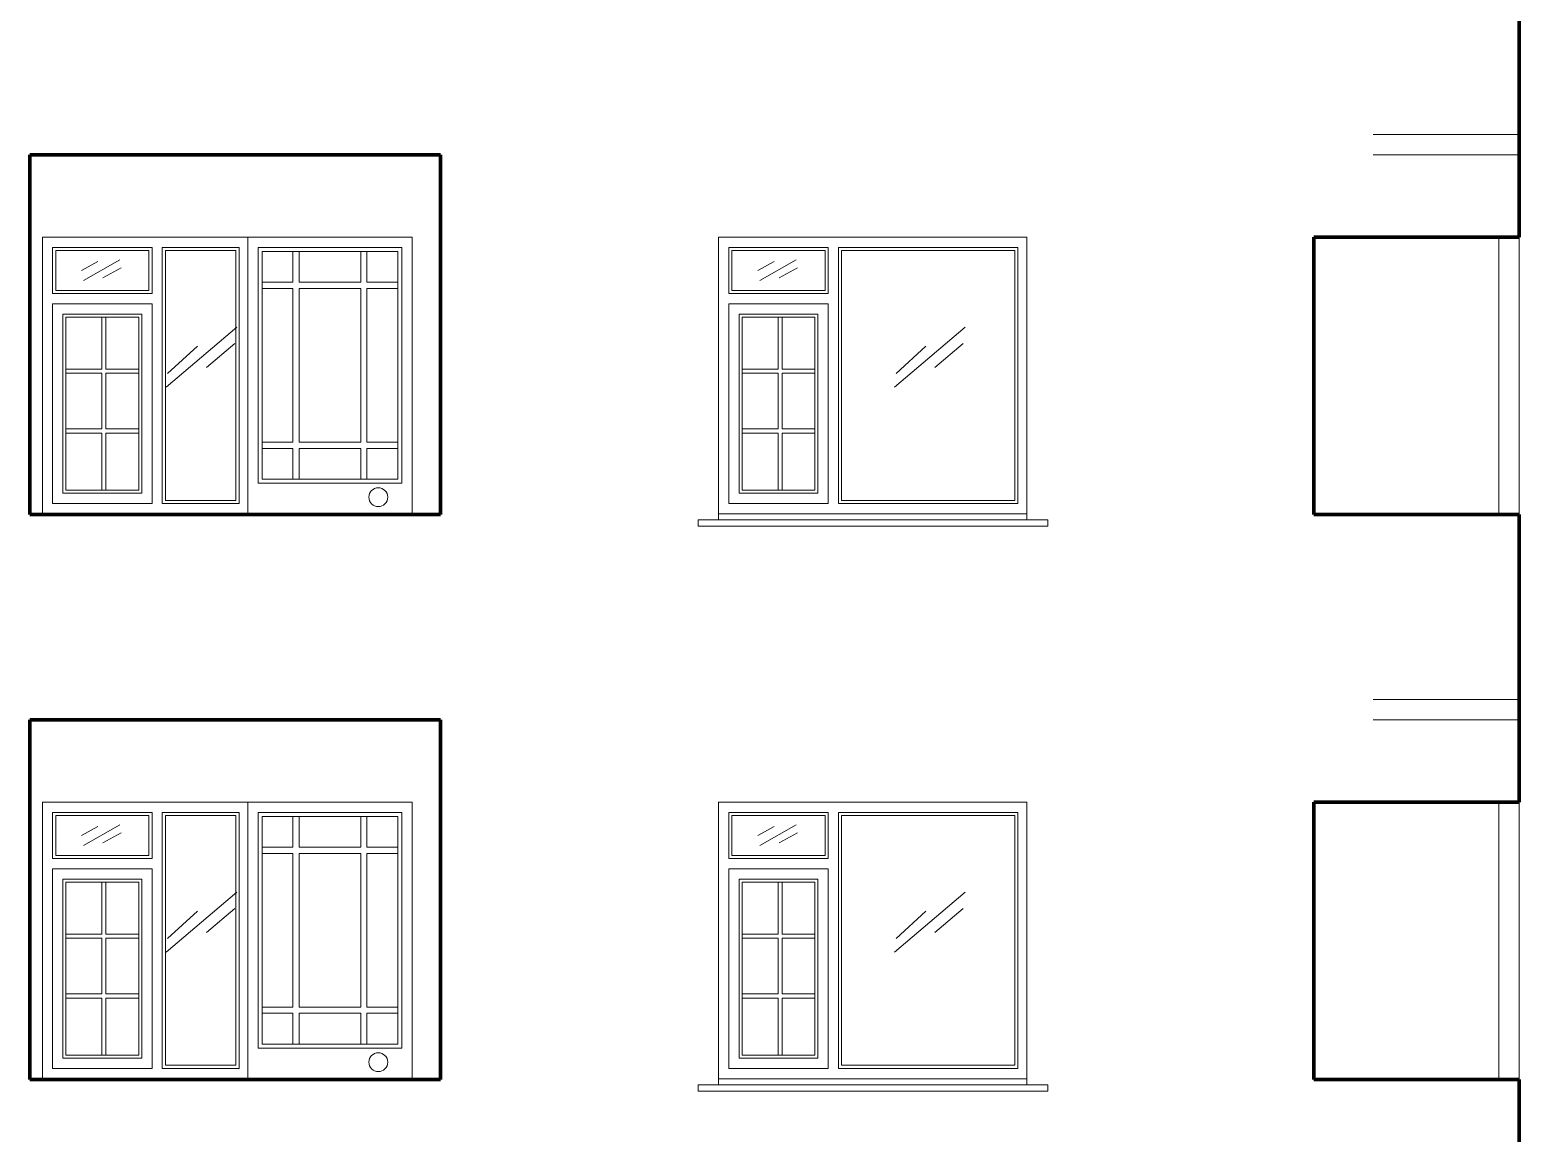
# Model space of a CAD drawing. Header units: millimetres. Extents: x 35860 to 71103, y -11298 to -8385.
# Drawn here: x 62304 to 63029, y -10125 to -9588 of the extents above; entities that cross this region are included whole.
import ezdxf

# ---------------------------------------------------------------- set-up
doc = ezdxf.new("R2010")
doc.units = ezdxf.units.MM
doc.header["$MEASUREMENT"] = 0
doc.layers.get('0').update_dxf_attribs({"lineweight": 15})
doc.layers.add('07', color=3, linetype='Continuous', lineweight=70)

msp = doc.modelspace()

# ---------------------------------------------------------------- linework, layer by layer
for p, q in [((62957.98, -9638.42), (63029.09, -9638.42)), ((62957.98, -9638.42), (63029.09, -9638.42)), ((62957.98, -9648.42), (63029.09, -9648.42)), ((62957.98, -9648.42), (63029.09, -9648.42)), ((62310.2, -9688.42), (62310.2, -9823.42)), ((62310.2, -9688.42), (62310.2, -9820.92)), ((62310.2, -9823.42), (62310.2, -9688.42)), ((62410.2, -9688.42), (62310.2, -9688.42)), ((62310.2, -9688.42), (62310.2, -9823.42)), ((62310.2, -9688.42), (62310.2, -9820.92)), ((62310.2, -9823.42), (62310.2, -9688.42)), ((62410.2, -9688.42), (62310.2, -9688.42)), ((62310.2, -9688.42), (62310.2, -9823.42)), ((62310.2, -9688.42), (62310.2, -9820.92)), ((62310.2, -9823.42), (62310.2, -9688.42)), ((62410.2, -9688.42), (62310.2, -9688.42)), ((62410.2, -9823.42), (62410.2, -9688.42)), ((62410.2, -9823.42), (62410.2, -9688.42)), ((62410.2, -9823.04), (62410.2, -9688.42)), ((62410.2, -9688.42), (62410.2, -9823.42)), ((62410.2, -9688.42), (62410.2, -9823.42)), ((62410.2, -9688.42), (62410.2, -9823.42)), ((62490.2, -9688.42), (62410.2, -9688.42)), ((62490.2, -9688.42), (62410.2, -9688.42)), ((62490.2, -9688.42), (62410.2, -9688.42)), ((62490.2, -9688.42), (62490.2, -9823.42)), ((62490.2, -9688.42), (62490.2, -9820.92)), ((62490.2, -9823.42), (62490.2, -9688.42)), ((62490.2, -9688.42), (62490.2, -9823.42)), ((62490.2, -9688.42), (62490.2, -9820.92)), ((62490.2, -9823.42), (62490.2, -9688.42)), ((62490.2, -9688.42), (62490.2, -9823.42)), ((62490.2, -9688.42), (62490.2, -9820.92)), ((62490.2, -9823.42), (62490.2, -9688.42)), ((62490.2, -9688.42), (62490.2, -9823.42)), ((62490.2, -9688.42), (62490.2, -9823.42)), ((62490.2, -9688.42), (62490.2, -9823.42)), ((62490.2, -9688.42), (62490.2, -9823.42)), ((62490.2, -9688.42), (62490.2, -9823.42)), ((62490.2, -9688.42), (62490.2, -9823.42)), ((62639.36, -9688.42), (62639.36, -9823.42)), ((62639.36, -9688.42), (62639.36, -9820.92)), ((62639.36, -9823.42), (62639.36, -9688.42)), ((62639.36, -9688.42), (62639.36, -9823.42)), ((62639.36, -9688.42), (62639.36, -9820.92)), ((62639.36, -9823.42), (62639.36, -9688.42)), ((62639.36, -9688.42), (62639.36, -9823.42)), ((62639.36, -9688.42), (62639.36, -9820.92)), ((62639.36, -9823.42), (62639.36, -9688.42)), ((62789.36, -9688.42), (62639.36, -9688.42)), ((62639.36, -9688.42), (62639.36, -9823.42)), ((62639.36, -9688.42), (62639.36, -9823.42)), ((62639.36, -9688.42), (62639.36, -9823.42)), ((62639.36, -9688.42), (62639.36, -9823.42)), ((62639.36, -9688.42), (62639.36, -9823.42)), ((62639.36, -9688.42), (62639.36, -9823.42)), ((62769.36, -9688.42), (62669.36, -9688.42)), ((62769.36, -9688.42), (62669.36, -9688.42)), ((62789.36, -9823.42), (62789.36, -9688.42)), ((62789.36, -9823.42), (62789.36, -9688.42)), ((62789.36, -9826.04), (62789.36, -9688.42)), ((63019.09, -9823.42), (63019.09, -9688.42)), ((63029.09, -9823.42), (63029.09, -9688.42)), ((62315.2, -9693.42), (62315.2, -9715.92)), ((62363.6, -9693.42), (62315.2, -9693.42)), ((62315.2, -9693.42), (62315.2, -9715.92)), ((62363.6, -9693.42), (62315.2, -9693.42)), ((62315.2, -9693.42), (62315.2, -9715.92)), ((62363.6, -9693.42), (62315.2, -9693.42)), ((62316.7, -9694.92), (62316.7, -9714.42)), ((62362.1, -9694.92), (62316.7, -9694.92)), ((62316.7, -9694.92), (62316.7, -9714.42)), ((62362.1, -9694.92), (62316.7, -9694.92)), ((62316.7, -9694.92), (62316.7, -9714.42)), ((62362.1, -9694.92), (62316.7, -9694.92)), ((62329.25, -9704.63), (62337.24, -9700.28)), ((62330.22, -9709.48), (62347.9, -9699.55)), ((62362.1, -9694.92), (62362.1, -9714.42)), ((62362.1, -9694.92), (62362.1, -9714.42)), ((62362.1, -9694.92), (62362.1, -9714.42)), ((62363.6, -9693.42), (62363.6, -9715.92)), ((62363.6, -9693.42), (62363.6, -9715.92)), ((62363.6, -9693.42), (62363.6, -9715.92)), ((62405.94, -9693.42), (62368.6, -9693.42)), ((62368.6, -9743.92), (62368.6, -9693.42)), ((62405.94, -9693.42), (62368.6, -9693.42)), ((62368.6, -9743.92), (62368.6, -9693.42)), ((62405.94, -9693.42), (62368.6, -9693.42)), ((62368.6, -9743.92), (62368.6, -9693.42)), ((62404.44, -9694.92), (62370.1, -9694.92)), ((62370.1, -9738.92), (62370.1, -9694.92)), ((62404.44, -9694.92), (62370.1, -9694.92)), ((62370.1, -9738.92), (62370.1, -9694.92)), ((62404.44, -9694.92), (62370.1, -9694.92)), ((62370.1, -9738.92), (62370.1, -9694.92)), ((62404.44, -9741.42), (62404.44, -9694.92)), ((62404.44, -9741.42), (62404.44, -9694.92)), ((62404.44, -9741.42), (62404.44, -9694.92)), ((62405.94, -9746.42), (62405.94, -9693.42)), ((62405.94, -9746.42), (62405.94, -9693.42)), ((62405.94, -9746.42), (62405.94, -9693.42)), ((62415.2, -9693.42), (62415.2, -9808.23)), ((62485.2, -9693.42), (62415.2, -9693.42)), ((62415.2, -9693.42), (62415.2, -9808.23)), ((62485.2, -9693.42), (62415.2, -9693.42)), ((62415.2, -9693.42), (62415.2, -9808.23)), ((62485.2, -9693.42), (62415.2, -9693.42)), ((62417.2, -9695.42), (62417.2, -9806.23)), ((62483.2, -9695.42), (62417.2, -9695.42)), ((62417.2, -9695.42), (62417.2, -9806.23)), ((62483.2, -9695.42), (62417.2, -9695.42)), ((62417.2, -9695.42), (62417.2, -9806.23)), ((62483.2, -9695.42), (62417.2, -9695.42)), ((62432.2, -9695.42), (62432.2, -9710.42)), ((62432.2, -9695.42), (62432.2, -9710.42)), ((62432.2, -9695.42), (62432.2, -9710.42)), ((62435.2, -9695.42), (62435.2, -9710.42)), ((62435.2, -9695.42), (62435.2, -9710.42)), ((62435.2, -9695.42), (62435.2, -9710.42)), ((62465.2, -9695.42), (62465.2, -9710.42)), ((62465.2, -9695.42), (62465.2, -9710.42)), ((62465.2, -9695.42), (62465.2, -9710.42)), ((62468.2, -9695.42), (62468.2, -9710.42)), ((62468.2, -9695.42), (62468.2, -9710.42)), ((62468.2, -9695.42), (62468.2, -9710.42)), ((62483.2, -9695.42), (62483.2, -9806.23)), ((62483.2, -9695.42), (62483.2, -9806.23)), ((62483.2, -9695.42), (62483.2, -9806.23)), ((62485.2, -9693.42), (62485.2, -9808.23)), ((62485.2, -9693.42), (62485.2, -9808.23)), ((62485.2, -9693.42), (62485.2, -9808.23)), ((62644.36, -9693.42), (62644.36, -9715.92)), ((62692.76, -9693.42), (62644.36, -9693.42)), ((62644.36, -9693.42), (62644.36, -9715.92)), ((62692.76, -9693.42), (62644.36, -9693.42)), ((62644.36, -9693.42), (62644.36, -9715.92)), ((62692.76, -9693.42), (62644.36, -9693.42)), ((62645.86, -9694.92), (62645.86, -9714.42)), ((62691.26, -9694.92), (62645.86, -9694.92)), ((62645.86, -9694.92), (62645.86, -9714.42)), ((62691.26, -9694.92), (62645.86, -9694.92)), ((62645.86, -9694.92), (62645.86, -9714.42)), ((62691.26, -9694.92), (62645.86, -9694.92)), ((62658.41, -9704.63), (62666.4, -9700.28)), ((62659.38, -9709.48), (62677.06, -9699.55)), ((62691.26, -9694.92), (62691.26, -9714.42)), ((62691.26, -9694.92), (62691.26, -9714.42)), ((62691.26, -9694.92), (62691.26, -9714.42)), ((62692.76, -9693.42), (62692.76, -9715.92)), ((62692.76, -9693.42), (62692.76, -9715.92)), ((62692.76, -9693.42), (62692.76, -9715.92)), ((62697.76, -9743.92), (62697.76, -9693.42)), ((62697.76, -9743.92), (62697.76, -9693.42)), ((62785.1, -9693.42), (62697.76, -9693.42)), ((62697.76, -9743.92), (62697.76, -9693.42)), ((62699.26, -9738.92), (62699.26, -9694.92)), ((62699.26, -9738.92), (62699.26, -9694.92)), ((62783.6, -9694.92), (62699.26, -9694.92)), ((62699.26, -9738.92), (62699.26, -9694.92)), ((62765.1, -9693.42), (62727.76, -9693.42)), ((62765.1, -9693.42), (62727.76, -9693.42)), ((62763.6, -9694.92), (62729.26, -9694.92)), ((62763.6, -9694.92), (62729.26, -9694.92)), ((62783.6, -9741.42), (62783.6, -9694.92)), ((62783.6, -9741.42), (62783.6, -9694.92)), ((62783.6, -9741.42), (62783.6, -9694.92)), ((62785.1, -9746.42), (62785.1, -9693.42)), ((62785.1, -9746.42), (62785.1, -9693.42)), ((62785.1, -9746.42), (62785.1, -9693.42)), ((62339.66, -9708.27), (62348.63, -9703.42)), ((62668.82, -9708.27), (62677.79, -9703.42)), ((62316.7, -9714.42), (62362.1, -9714.42)), ((62316.7, -9714.42), (62362.1, -9714.42)), ((62316.7, -9714.42), (62362.1, -9714.42)), ((62432.2, -9710.42), (62417.2, -9710.42)), ((62432.2, -9710.42), (62417.2, -9710.42)), ((62432.2, -9710.42), (62417.2, -9710.42)), ((62432.2, -9713.42), (62417.2, -9713.42)), ((62432.2, -9713.42), (62417.2, -9713.42)), ((62432.2, -9713.42), (62417.2, -9713.42)), ((62432.2, -9713.42), (62432.2, -9788.23)), ((62432.2, -9713.42), (62432.2, -9788.23)), ((62432.2, -9713.42), (62432.2, -9788.23)), ((62465.2, -9710.42), (62435.2, -9710.42)), ((62465.2, -9710.42), (62435.2, -9710.42)), ((62465.2, -9710.42), (62435.2, -9710.42)), ((62435.2, -9713.42), (62435.2, -9788.23)), ((62465.2, -9713.42), (62435.2, -9713.42)), ((62435.2, -9713.42), (62435.2, -9788.23)), ((62465.2, -9713.42), (62435.2, -9713.42)), ((62435.2, -9713.42), (62435.2, -9788.23)), ((62465.2, -9713.42), (62435.2, -9713.42)), ((62465.2, -9713.42), (62465.2, -9788.23)), ((62465.2, -9713.42), (62465.2, -9788.23)), ((62465.2, -9713.42), (62465.2, -9788.23)), ((62483.2, -9710.42), (62468.2, -9710.42)), ((62483.2, -9710.42), (62468.2, -9710.42)), ((62483.2, -9710.42), (62468.2, -9710.42)), ((62468.2, -9713.42), (62468.2, -9788.23)), ((62483.2, -9713.42), (62468.2, -9713.42)), ((62468.2, -9713.42), (62468.2, -9788.23)), ((62483.2, -9713.42), (62468.2, -9713.42)), ((62468.2, -9713.42), (62468.2, -9788.23)), ((62483.2, -9713.42), (62468.2, -9713.42)), ((62645.86, -9714.42), (62691.26, -9714.42)), ((62645.86, -9714.42), (62691.26, -9714.42)), ((62645.86, -9714.42), (62691.26, -9714.42)), ((62315.2, -9715.92), (62363.6, -9715.92)), ((62315.2, -9715.92), (62363.6, -9715.92)), ((62315.2, -9715.92), (62363.6, -9715.92)), ((62315.2, -9720.92), (62315.2, -9818.04)), ((62363.6, -9720.92), (62315.2, -9720.92)), ((62315.2, -9720.92), (62315.2, -9818.04)), ((62363.6, -9720.92), (62315.2, -9720.92)), ((62315.2, -9720.92), (62315.2, -9818.04)), ((62363.6, -9720.92), (62315.2, -9720.92)), ((62363.6, -9720.92), (62363.6, -9818.04)), ((62363.6, -9720.92), (62363.6, -9818.04)), ((62363.6, -9720.92), (62363.6, -9818.04)), ((62368.6, -9818.04), (62368.6, -9720.92)), ((62368.6, -9818.04), (62368.6, -9720.92)), ((62368.6, -9818.04), (62368.6, -9720.92)), ((62644.36, -9715.92), (62692.76, -9715.92)), ((62644.36, -9715.92), (62692.76, -9715.92)), ((62644.36, -9715.92), (62692.76, -9715.92)), ((62644.36, -9720.92), (62644.36, -9818.04)), ((62692.76, -9720.92), (62644.36, -9720.92)), ((62644.36, -9720.92), (62644.36, -9818.04)), ((62692.76, -9720.92), (62644.36, -9720.92)), ((62644.36, -9720.92), (62644.36, -9818.04)), ((62692.76, -9720.92), (62644.36, -9720.92)), ((62692.76, -9720.92), (62692.76, -9818.04)), ((62692.76, -9720.92), (62692.76, -9818.04)), ((62692.76, -9720.92), (62692.76, -9818.04)), ((62697.76, -9818.04), (62697.76, -9720.92)), ((62697.76, -9818.04), (62697.76, -9720.92)), ((62697.76, -9818.04), (62697.76, -9720.92)), ((62320.2, -9725.92), (62320.2, -9813.04)), ((62358.6, -9725.92), (62320.2, -9725.92)), ((62320.2, -9725.92), (62320.2, -9813.04)), ((62358.6, -9725.92), (62320.2, -9725.92)), ((62320.2, -9725.92), (62320.2, -9813.04)), ((62358.6, -9725.92), (62320.2, -9725.92)), ((62321.7, -9727.42), (62321.7, -9811.54)), ((62357.1, -9727.42), (62321.7, -9727.42)), ((62321.7, -9727.42), (62321.7, -9811.54)), ((62357.1, -9727.42), (62321.7, -9727.42)), ((62321.7, -9727.42), (62321.7, -9811.54)), ((62357.1, -9727.42), (62321.7, -9727.42)), ((62339.15, -9727.42), (62339.15, -9752.64)), ((62339.15, -9727.42), (62339.15, -9752.64)), ((62339.15, -9727.42), (62339.15, -9752.64)), ((62341.15, -9727.42), (62341.15, -9752.64)), ((62341.15, -9727.42), (62341.15, -9752.64)), ((62341.15, -9727.42), (62341.15, -9752.64)), ((62357.1, -9811.54), (62357.1, -9727.42)), ((62357.1, -9811.54), (62357.1, -9727.42)), ((62357.1, -9811.54), (62357.1, -9727.42)), ((62358.6, -9813.04), (62358.6, -9725.92)), ((62358.6, -9813.04), (62358.6, -9725.92)), ((62358.6, -9813.04), (62358.6, -9725.92)), ((62370.1, -9816.54), (62370.1, -9722.42)), ((62370.1, -9816.54), (62370.1, -9722.42)), ((62370.1, -9816.54), (62370.1, -9722.42)), ((62649.36, -9725.92), (62649.36, -9813.04)), ((62687.76, -9725.92), (62649.36, -9725.92)), ((62649.36, -9725.92), (62649.36, -9813.04)), ((62687.76, -9725.92), (62649.36, -9725.92)), ((62649.36, -9725.92), (62649.36, -9813.04)), ((62687.76, -9725.92), (62649.36, -9725.92)), ((62650.86, -9727.42), (62650.86, -9811.54)), ((62686.26, -9727.42), (62650.86, -9727.42)), ((62650.86, -9727.42), (62650.86, -9811.54)), ((62686.26, -9727.42), (62650.86, -9727.42)), ((62650.86, -9727.42), (62650.86, -9811.54)), ((62686.26, -9727.42), (62650.86, -9727.42)), ((62668.31, -9727.42), (62668.31, -9752.64)), ((62668.31, -9727.42), (62668.31, -9752.64)), ((62668.31, -9727.42), (62668.31, -9752.64)), ((62670.31, -9727.42), (62670.31, -9752.64)), ((62670.31, -9727.42), (62670.31, -9752.64)), ((62670.31, -9727.42), (62670.31, -9752.64)), ((62686.26, -9811.54), (62686.26, -9727.42)), ((62686.26, -9811.54), (62686.26, -9727.42)), ((62686.26, -9811.54), (62686.26, -9727.42)), ((62687.76, -9813.04), (62687.76, -9725.92)), ((62687.76, -9813.04), (62687.76, -9725.92)), ((62687.76, -9813.04), (62687.76, -9725.92)), ((62699.26, -9816.54), (62699.26, -9722.42)), ((62699.26, -9816.54), (62699.26, -9722.42)), ((62699.26, -9816.54), (62699.26, -9722.42)), ((62370.46, -9761.53), (62404.86, -9732.24)), ((62404.44, -9816.54), (62404.44, -9734.92)), ((62404.44, -9816.54), (62404.44, -9734.92)), ((62404.44, -9816.54), (62404.44, -9734.92)), ((62405.94, -9818.04), (62405.94, -9733.42)), ((62405.94, -9818.04), (62405.94, -9733.42)), ((62405.94, -9818.04), (62405.94, -9733.42)), ((62725.03, -9761.53), (62759.43, -9732.24)), ((62783.6, -9816.54), (62783.6, -9734.92)), ((62783.6, -9816.54), (62783.6, -9734.92)), ((62783.6, -9816.54), (62783.6, -9734.92)), ((62785.1, -9818.04), (62785.1, -9733.42)), ((62785.1, -9818.04), (62785.1, -9733.42)), ((62785.1, -9818.04), (62785.1, -9733.42)), ((62371.19, -9754.75), (62385.72, -9741.44)), ((62390.08, -9751.85), (62403.89, -9740.23)), ((62725.76, -9754.75), (62740.29, -9741.44)), ((62744.65, -9751.85), (62758.46, -9740.23)), ((62339.15, -9752.64), (62321.7, -9752.64)), ((62339.15, -9752.64), (62321.7, -9752.64)), ((62339.15, -9752.64), (62321.7, -9752.64)), ((62339.15, -9754.64), (62321.7, -9754.64)), ((62339.15, -9754.64), (62321.7, -9754.64)), ((62339.15, -9754.64), (62321.7, -9754.64)), ((62339.15, -9754.64), (62339.15, -9781.73)), ((62339.15, -9754.64), (62339.15, -9781.73)), ((62339.15, -9754.64), (62339.15, -9781.73)), ((62357.1, -9752.64), (62341.15, -9752.64)), ((62357.1, -9752.64), (62341.15, -9752.64)), ((62357.1, -9752.64), (62341.15, -9752.64)), ((62357.1, -9754.64), (62341.15, -9754.64)), ((62341.15, -9754.64), (62341.15, -9781.73)), ((62357.1, -9754.64), (62341.15, -9754.64)), ((62341.15, -9754.64), (62341.15, -9781.73)), ((62357.1, -9754.64), (62341.15, -9754.64)), ((62341.15, -9754.64), (62341.15, -9781.73)), ((62668.31, -9752.64), (62650.86, -9752.64)), ((62668.31, -9752.64), (62650.86, -9752.64)), ((62668.31, -9752.64), (62650.86, -9752.64)), ((62668.31, -9754.64), (62650.86, -9754.64)), ((62668.31, -9754.64), (62650.86, -9754.64)), ((62668.31, -9754.64), (62650.86, -9754.64)), ((62668.31, -9754.64), (62668.31, -9781.73)), ((62668.31, -9754.64), (62668.31, -9781.73)), ((62668.31, -9754.64), (62668.31, -9781.73)), ((62686.26, -9752.64), (62670.31, -9752.64)), ((62686.26, -9752.64), (62670.31, -9752.64)), ((62686.26, -9752.64), (62670.31, -9752.64)), ((62686.26, -9754.64), (62670.31, -9754.64)), ((62670.31, -9754.64), (62670.31, -9781.73)), ((62686.26, -9754.64), (62670.31, -9754.64)), ((62670.31, -9754.64), (62670.31, -9781.73)), ((62686.26, -9754.64), (62670.31, -9754.64)), ((62670.31, -9754.64), (62670.31, -9781.73)), ((62339.15, -9781.73), (62321.61, -9781.73)), ((62339.15, -9781.73), (62321.61, -9781.73)), ((62339.15, -9781.73), (62321.61, -9781.73)), ((62321.7, -9783.87), (62339.15, -9783.87)), ((62321.7, -9783.87), (62339.15, -9783.87)), ((62321.7, -9783.87), (62339.15, -9783.87)), ((62339.15, -9783.87), (62339.15, -9811.54)), ((62339.15, -9783.87), (62339.15, -9811.54)), ((62339.15, -9783.87), (62339.15, -9811.54)), ((62357.1, -9781.73), (62341.15, -9781.73)), ((62357.1, -9781.73), (62341.15, -9781.73)), ((62357.1, -9781.73), (62341.15, -9781.73)), ((62341.15, -9783.87), (62357.1, -9783.87)), ((62341.15, -9783.87), (62341.15, -9811.54)), ((62341.15, -9783.87), (62357.1, -9783.87)), ((62341.15, -9783.87), (62341.15, -9811.54)), ((62341.15, -9783.87), (62357.1, -9783.87)), ((62341.15, -9783.87), (62341.15, -9811.54)), ((62668.31, -9781.73), (62650.77, -9781.73)), ((62668.31, -9781.73), (62650.77, -9781.73)), ((62668.31, -9781.73), (62650.77, -9781.73)), ((62650.86, -9783.87), (62668.31, -9783.87)), ((62650.86, -9783.87), (62668.31, -9783.87)), ((62650.86, -9783.87), (62668.31, -9783.87)), ((62668.31, -9783.87), (62668.31, -9811.54)), ((62668.31, -9783.87), (62668.31, -9811.54)), ((62668.31, -9783.87), (62668.31, -9811.54)), ((62686.26, -9781.73), (62670.31, -9781.73)), ((62686.26, -9781.73), (62670.31, -9781.73)), ((62686.26, -9781.73), (62670.31, -9781.73)), ((62670.31, -9783.87), (62686.26, -9783.87)), ((62670.31, -9783.87), (62670.31, -9811.54)), ((62670.31, -9783.87), (62686.26, -9783.87)), ((62670.31, -9783.87), (62670.31, -9811.54)), ((62670.31, -9783.87), (62686.26, -9783.87)), ((62670.31, -9783.87), (62670.31, -9811.54)), ((62417.2, -9788.23), (62432.2, -9788.23)), ((62417.2, -9788.23), (62432.2, -9788.23)), ((62417.2, -9788.23), (62432.2, -9788.23)), ((62417.2, -9791.23), (62432.2, -9791.23)), ((62417.2, -9791.23), (62432.2, -9791.23)), ((62417.2, -9791.23), (62432.2, -9791.23)), ((62432.2, -9791.23), (62432.2, -9806.23)), ((62432.2, -9791.23), (62432.2, -9806.23)), ((62432.2, -9791.23), (62432.2, -9806.23)), ((62435.2, -9788.23), (62465.2, -9788.23)), ((62435.2, -9788.23), (62465.2, -9788.23)), ((62435.2, -9788.23), (62465.2, -9788.23)), ((62435.2, -9791.23), (62465.2, -9791.23)), ((62435.2, -9791.23), (62435.2, -9806.23)), ((62435.2, -9791.23), (62465.2, -9791.23)), ((62435.2, -9791.23), (62435.2, -9806.23)), ((62435.2, -9791.23), (62465.2, -9791.23)), ((62435.2, -9791.23), (62435.2, -9806.23)), ((62465.2, -9791.23), (62465.2, -9806.23)), ((62465.2, -9791.23), (62465.2, -9806.23)), ((62465.2, -9791.23), (62465.2, -9806.23)), ((62468.2, -9788.23), (62483.2, -9788.23)), ((62468.2, -9788.23), (62483.2, -9788.23)), ((62468.2, -9788.23), (62483.2, -9788.23)), ((62468.2, -9791.23), (62468.2, -9806.23)), ((62468.2, -9791.23), (62483.2, -9791.23)), ((62468.2, -9791.23), (62468.2, -9806.23)), ((62468.2, -9791.23), (62483.2, -9791.23)), ((62468.2, -9791.23), (62468.2, -9806.23)), ((62468.2, -9791.23), (62483.2, -9791.23)), ((62415.2, -9808.23), (62485.2, -9808.23)), ((62415.2, -9808.23), (62485.2, -9808.23)), ((62415.2, -9808.23), (62485.2, -9808.23)), ((62417.2, -9806.23), (62483.2, -9806.23)), ((62417.2, -9806.23), (62483.2, -9806.23)), ((62417.2, -9806.23), (62483.2, -9806.23)), ((62320.2, -9813.04), (62358.6, -9813.04)), ((62320.2, -9813.04), (62358.6, -9813.04)), ((62320.2, -9813.04), (62358.6, -9813.04)), ((62321.7, -9811.54), (62357.1, -9811.54)), ((62321.7, -9811.54), (62357.1, -9811.54)), ((62321.7, -9811.54), (62357.1, -9811.54)), ((62649.36, -9813.04), (62687.76, -9813.04)), ((62649.36, -9813.04), (62687.76, -9813.04)), ((62649.36, -9813.04), (62687.76, -9813.04)), ((62650.86, -9811.54), (62686.26, -9811.54)), ((62650.86, -9811.54), (62686.26, -9811.54)), ((62650.86, -9811.54), (62686.26, -9811.54)), ((62315.2, -9818.04), (62363.6, -9818.04)), ((62315.2, -9818.04), (62363.6, -9818.04)), ((62315.2, -9818.04), (62363.6, -9818.04)), ((62368.6, -9818.04), (62405.94, -9818.04)), ((62368.6, -9818.04), (62405.94, -9818.04)), ((62368.6, -9818.04), (62405.94, -9818.04)), ((62370.1, -9816.54), (62404.44, -9816.54)), ((62370.1, -9816.54), (62404.44, -9816.54)), ((62370.1, -9816.54), (62404.44, -9816.54)), ((62639.36, -9823.04), (62739.36, -9823.04)), ((62639.36, -9823.04), (62739.36, -9823.04)), ((62639.36, -9823.04), (62789.36, -9823.04)), ((62639.36, -9823.42), (62639.36, -9823.42)), ((62639.36, -9823.42), (62639.36, -9826.04)), ((62639.36, -9823.42), (62639.36, -9823.42)), ((62639.36, -9823.42), (62639.36, -9826.04)), ((62639.36, -9823.42), (62639.36, -9823.42)), ((62639.36, -9823.42), (62639.36, -9826.04)), ((62644.36, -9818.04), (62692.76, -9818.04)), ((62644.36, -9818.04), (62692.76, -9818.04)), ((62644.36, -9818.04), (62692.76, -9818.04)), ((62697.76, -9818.04), (62785.1, -9818.04)), ((62699.26, -9816.54), (62783.6, -9816.54)), ((62727.76, -9818.04), (62765.1, -9818.04)), ((62727.76, -9818.04), (62765.1, -9818.04)), ((62729.26, -9816.54), (62763.6, -9816.54)), ((62729.26, -9816.54), (62763.6, -9816.54)), ((62629.36, -9826.04), (62629.36, -9829.04)), ((62747.86, -9826.04), (62629.36, -9826.04)), ((62629.36, -9826.04), (62629.36, -9829.04)), ((62747.86, -9826.04), (62629.36, -9826.04)), ((62629.36, -9826.04), (62629.36, -9829.04)), ((62799.65, -9826.04), (62629.36, -9826.04)), ((62629.36, -9829.04), (62747.86, -9829.04)), ((62629.36, -9829.04), (62747.86, -9829.04)), ((62629.36, -9829.04), (62799.65, -9829.04)), ((62799.65, -9829.04), (62799.65, -9826.04)), ((62799.65, -9829.04), (62799.65, -9826.04)), ((62799.65, -9829.04), (62799.65, -9826.04)), ((62957.98, -9913.42), (63029.09, -9913.42)), ((62957.98, -9913.42), (63029.09, -9913.42)), ((62957.98, -9923.42), (63029.09, -9923.42)), ((62957.98, -9923.42), (63029.09, -9923.42)), ((62310.2, -9963.42), (62310.2, -10098.42)), ((62310.2, -9963.42), (62310.2, -10095.92)), ((62310.2, -10098.42), (62310.2, -9963.42)), ((62410.2, -9963.42), (62310.2, -9963.42)), ((62310.2, -9963.42), (62310.2, -10098.42)), ((62310.2, -9963.42), (62310.2, -10095.92)), ((62310.2, -10098.42), (62310.2, -9963.42)), ((62410.2, -9963.42), (62310.2, -9963.42)), ((62310.2, -9963.42), (62310.2, -10098.42)), ((62310.2, -9963.42), (62310.2, -10095.92)), ((62310.2, -10098.42), (62310.2, -9963.42)), ((62410.2, -9963.42), (62310.2, -9963.42)), ((62315.2, -9968.42), (62315.2, -9990.92)), ((62363.6, -9968.42), (62315.2, -9968.42)), ((62315.2, -9968.42), (62315.2, -9990.92)), ((62363.6, -9968.42), (62315.2, -9968.42)), ((62315.2, -9968.42), (62315.2, -9990.92)), ((62363.6, -9968.42), (62315.2, -9968.42)), ((62363.6, -9968.42), (62363.6, -9990.92)), ((62363.6, -9968.42), (62363.6, -9990.92)), ((62363.6, -9968.42), (62363.6, -9990.92)), ((62405.94, -9968.42), (62368.6, -9968.42)), ((62368.6, -10018.92), (62368.6, -9968.42)), ((62405.94, -9968.42), (62368.6, -9968.42)), ((62368.6, -10018.92), (62368.6, -9968.42)), ((62405.94, -9968.42), (62368.6, -9968.42)), ((62368.6, -10018.92), (62368.6, -9968.42)), ((62405.94, -10021.42), (62405.94, -9968.42)), ((62405.94, -10021.42), (62405.94, -9968.42)), ((62405.94, -10021.42), (62405.94, -9968.42)), ((62410.2, -10098.42), (62410.2, -9963.42)), ((62410.2, -10098.42), (62410.2, -9963.42)), ((62410.2, -10098.04), (62410.2, -9963.42)), ((62410.2, -9963.42), (62410.2, -10098.42)), ((62410.2, -9963.42), (62410.2, -10098.42)), ((62410.2, -9963.42), (62410.2, -10098.42)), ((62490.2, -9963.42), (62410.2, -9963.42)), ((62490.2, -9963.42), (62410.2, -9963.42)), ((62490.2, -9963.42), (62410.2, -9963.42)), ((62415.2, -9968.42), (62415.2, -10083.23)), ((62485.2, -9968.42), (62415.2, -9968.42)), ((62415.2, -9968.42), (62415.2, -10083.23)), ((62485.2, -9968.42), (62415.2, -9968.42)), ((62415.2, -9968.42), (62415.2, -10083.23)), ((62485.2, -9968.42), (62415.2, -9968.42)), ((62485.2, -9968.42), (62485.2, -10083.23)), ((62485.2, -9968.42), (62485.2, -10083.23)), ((62485.2, -9968.42), (62485.2, -10083.23)), ((62490.2, -9963.42), (62490.2, -10098.42)), ((62490.2, -9963.42), (62490.2, -10095.92)), ((62490.2, -10098.42), (62490.2, -9963.42)), ((62490.2, -9963.42), (62490.2, -10098.42)), ((62490.2, -9963.42), (62490.2, -10095.92)), ((62490.2, -10098.42), (62490.2, -9963.42)), ((62490.2, -9963.42), (62490.2, -10098.42)), ((62490.2, -9963.42), (62490.2, -10095.92)), ((62490.2, -10098.42), (62490.2, -9963.42)), ((62490.2, -9963.42), (62490.2, -10098.42)), ((62490.2, -9963.42), (62490.2, -10098.42)), ((62490.2, -9963.42), (62490.2, -10098.42)), ((62490.2, -9963.42), (62490.2, -10098.42)), ((62490.2, -9963.42), (62490.2, -10098.42)), ((62490.2, -9963.42), (62490.2, -10098.42)), ((62639.36, -9963.42), (62639.36, -10098.42)), ((62639.36, -9963.42), (62639.36, -10095.92)), ((62639.36, -10098.42), (62639.36, -9963.42)), ((62639.36, -9963.42), (62639.36, -10098.42)), ((62639.36, -9963.42), (62639.36, -10095.92)), ((62639.36, -10098.42), (62639.36, -9963.42)), ((62639.36, -9963.42), (62639.36, -10098.42)), ((62639.36, -9963.42), (62639.36, -10095.92)), ((62639.36, -10098.42), (62639.36, -9963.42)), ((62789.36, -9963.42), (62639.36, -9963.42)), ((62639.36, -9963.42), (62639.36, -10098.42)), ((62639.36, -9963.42), (62639.36, -10098.42)), ((62639.36, -9963.42), (62639.36, -10098.42)), ((62639.36, -9963.42), (62639.36, -10098.42)), ((62639.36, -9963.42), (62639.36, -10098.42)), ((62639.36, -9963.42), (62639.36, -10098.42)), ((62644.36, -9968.42), (62644.36, -9990.92)), ((62692.76, -9968.42), (62644.36, -9968.42)), ((62644.36, -9968.42), (62644.36, -9990.92)), ((62692.76, -9968.42), (62644.36, -9968.42)), ((62644.36, -9968.42), (62644.36, -9990.92)), ((62692.76, -9968.42), (62644.36, -9968.42)), ((62769.36, -9963.42), (62669.36, -9963.42)), ((62769.36, -9963.42), (62669.36, -9963.42)), ((62692.76, -9968.42), (62692.76, -9990.92)), ((62692.76, -9968.42), (62692.76, -9990.92)), ((62692.76, -9968.42), (62692.76, -9990.92)), ((62697.76, -10018.92), (62697.76, -9968.42)), ((62697.76, -10018.92), (62697.76, -9968.42)), ((62785.1, -9968.42), (62697.76, -9968.42)), ((62697.76, -10018.92), (62697.76, -9968.42)), ((62765.1, -9968.42), (62727.76, -9968.42)), ((62765.1, -9968.42), (62727.76, -9968.42)), ((62785.1, -10021.42), (62785.1, -9968.42)), ((62785.1, -10021.42), (62785.1, -9968.42)), ((62785.1, -10021.42), (62785.1, -9968.42)), ((62789.36, -10098.42), (62789.36, -9963.42)), ((62789.36, -10098.42), (62789.36, -9963.42)), ((62789.36, -10101.04), (62789.36, -9963.42)), ((63019.09, -10098.42), (63019.09, -9963.42)), ((63029.09, -10098.42), (63029.09, -9963.42)), ((62316.7, -9969.92), (62316.7, -9989.42)), ((62362.1, -9969.92), (62316.7, -9969.92)), ((62316.7, -9969.92), (62316.7, -9989.42)), ((62362.1, -9969.92), (62316.7, -9969.92)), ((62316.7, -9969.92), (62316.7, -9989.42)), ((62362.1, -9969.92), (62316.7, -9969.92)), ((62329.25, -9979.63), (62337.24, -9975.28)), ((62330.22, -9984.48), (62347.9, -9974.55)), ((62362.1, -9969.92), (62362.1, -9989.42)), ((62362.1, -9969.92), (62362.1, -9989.42)), ((62362.1, -9969.92), (62362.1, -9989.42)), ((62404.44, -9969.92), (62370.1, -9969.92)), ((62370.1, -10013.92), (62370.1, -9969.92)), ((62404.44, -9969.92), (62370.1, -9969.92)), ((62370.1, -10013.92), (62370.1, -9969.92)), ((62404.44, -9969.92), (62370.1, -9969.92)), ((62370.1, -10013.92), (62370.1, -9969.92)), ((62404.44, -10016.42), (62404.44, -9969.92)), ((62404.44, -10016.42), (62404.44, -9969.92)), ((62404.44, -10016.42), (62404.44, -9969.92)), ((62417.2, -9970.42), (62417.2, -10081.23)), ((62483.2, -9970.42), (62417.2, -9970.42)), ((62417.2, -9970.42), (62417.2, -10081.23)), ((62483.2, -9970.42), (62417.2, -9970.42)), ((62417.2, -9970.42), (62417.2, -10081.23)), ((62483.2, -9970.42), (62417.2, -9970.42)), ((62432.2, -9970.42), (62432.2, -9985.42)), ((62432.2, -9970.42), (62432.2, -9985.42)), ((62432.2, -9970.42), (62432.2, -9985.42)), ((62435.2, -9970.42), (62435.2, -9985.42)), ((62435.2, -9970.42), (62435.2, -9985.42)), ((62435.2, -9970.42), (62435.2, -9985.42)), ((62465.2, -9970.42), (62465.2, -9985.42)), ((62465.2, -9970.42), (62465.2, -9985.42)), ((62465.2, -9970.42), (62465.2, -9985.42)), ((62468.2, -9970.42), (62468.2, -9985.42)), ((62468.2, -9970.42), (62468.2, -9985.42)), ((62468.2, -9970.42), (62468.2, -9985.42)), ((62483.2, -9970.42), (62483.2, -10081.23)), ((62483.2, -9970.42), (62483.2, -10081.23)), ((62483.2, -9970.42), (62483.2, -10081.23)), ((62645.86, -9969.92), (62645.86, -9989.42)), ((62691.26, -9969.92), (62645.86, -9969.92)), ((62645.86, -9969.92), (62645.86, -9989.42)), ((62691.26, -9969.92), (62645.86, -9969.92)), ((62645.86, -9969.92), (62645.86, -9989.42)), ((62691.26, -9969.92), (62645.86, -9969.92)), ((62658.41, -9979.63), (62666.4, -9975.28)), ((62659.38, -9984.48), (62677.06, -9974.55)), ((62691.26, -9969.92), (62691.26, -9989.42)), ((62691.26, -9969.92), (62691.26, -9989.42)), ((62691.26, -9969.92), (62691.26, -9989.42)), ((62699.26, -10013.92), (62699.26, -9969.92)), ((62699.26, -10013.92), (62699.26, -9969.92)), ((62783.6, -9969.92), (62699.26, -9969.92)), ((62699.26, -10013.92), (62699.26, -9969.92)), ((62763.6, -9969.92), (62729.26, -9969.92)), ((62763.6, -9969.92), (62729.26, -9969.92)), ((62783.6, -10016.42), (62783.6, -9969.92)), ((62783.6, -10016.42), (62783.6, -9969.92)), ((62783.6, -10016.42), (62783.6, -9969.92)), ((62339.66, -9983.27), (62348.63, -9978.42)), ((62668.82, -9983.27), (62677.79, -9978.42)), ((62316.7, -9989.42), (62362.1, -9989.42)), ((62316.7, -9989.42), (62362.1, -9989.42)), ((62316.7, -9989.42), (62362.1, -9989.42)), ((62432.2, -9985.42), (62417.2, -9985.42)), ((62432.2, -9985.42), (62417.2, -9985.42)), ((62432.2, -9985.42), (62417.2, -9985.42)), ((62432.2, -9988.42), (62417.2, -9988.42)), ((62432.2, -9988.42), (62417.2, -9988.42)), ((62432.2, -9988.42), (62417.2, -9988.42)), ((62432.2, -9988.42), (62432.2, -10063.23)), ((62432.2, -9988.42), (62432.2, -10063.23)), ((62432.2, -9988.42), (62432.2, -10063.23)), ((62465.2, -9985.42), (62435.2, -9985.42)), ((62465.2, -9985.42), (62435.2, -9985.42)), ((62465.2, -9985.42), (62435.2, -9985.42)), ((62435.2, -9988.42), (62435.2, -10063.23)), ((62465.2, -9988.42), (62435.2, -9988.42)), ((62435.2, -9988.42), (62435.2, -10063.23)), ((62465.2, -9988.42), (62435.2, -9988.42)), ((62435.2, -9988.42), (62435.2, -10063.23)), ((62465.2, -9988.42), (62435.2, -9988.42)), ((62465.2, -9988.42), (62465.2, -10063.23)), ((62465.2, -9988.42), (62465.2, -10063.23)), ((62465.2, -9988.42), (62465.2, -10063.23)), ((62483.2, -9985.42), (62468.2, -9985.42)), ((62483.2, -9985.42), (62468.2, -9985.42)), ((62483.2, -9985.42), (62468.2, -9985.42)), ((62468.2, -9988.42), (62468.2, -10063.23)), ((62483.2, -9988.42), (62468.2, -9988.42)), ((62468.2, -9988.42), (62468.2, -10063.23)), ((62483.2, -9988.42), (62468.2, -9988.42)), ((62468.2, -9988.42), (62468.2, -10063.23)), ((62483.2, -9988.42), (62468.2, -9988.42)), ((62645.86, -9989.42), (62691.26, -9989.42)), ((62645.86, -9989.42), (62691.26, -9989.42)), ((62645.86, -9989.42), (62691.26, -9989.42)), ((62315.2, -9990.92), (62363.6, -9990.92)), ((62315.2, -9990.92), (62363.6, -9990.92)), ((62315.2, -9990.92), (62363.6, -9990.92)), ((62315.2, -9995.92), (62315.2, -10093.04)), ((62363.6, -9995.92), (62315.2, -9995.92)), ((62315.2, -9995.92), (62315.2, -10093.04)), ((62363.6, -9995.92), (62315.2, -9995.92)), ((62315.2, -9995.92), (62315.2, -10093.04)), ((62363.6, -9995.92), (62315.2, -9995.92)), ((62363.6, -9995.92), (62363.6, -10093.04)), ((62363.6, -9995.92), (62363.6, -10093.04)), ((62363.6, -9995.92), (62363.6, -10093.04)), ((62368.6, -10093.04), (62368.6, -9995.92)), ((62368.6, -10093.04), (62368.6, -9995.92)), ((62368.6, -10093.04), (62368.6, -9995.92)), ((62370.1, -10091.54), (62370.1, -9997.42)), ((62370.1, -10091.54), (62370.1, -9997.42)), ((62370.1, -10091.54), (62370.1, -9997.42)), ((62644.36, -9990.92), (62692.76, -9990.92)), ((62644.36, -9990.92), (62692.76, -9990.92)), ((62644.36, -9990.92), (62692.76, -9990.92)), ((62644.36, -9995.92), (62644.36, -10093.04)), ((62692.76, -9995.92), (62644.36, -9995.92)), ((62644.36, -9995.92), (62644.36, -10093.04)), ((62692.76, -9995.92), (62644.36, -9995.92)), ((62644.36, -9995.92), (62644.36, -10093.04)), ((62692.76, -9995.92), (62644.36, -9995.92)), ((62692.76, -9995.92), (62692.76, -10093.04)), ((62692.76, -9995.92), (62692.76, -10093.04)), ((62692.76, -9995.92), (62692.76, -10093.04)), ((62697.76, -10093.04), (62697.76, -9995.92)), ((62697.76, -10093.04), (62697.76, -9995.92)), ((62697.76, -10093.04), (62697.76, -9995.92)), ((62699.26, -10091.54), (62699.26, -9997.42)), ((62699.26, -10091.54), (62699.26, -9997.42)), ((62699.26, -10091.54), (62699.26, -9997.42)), ((62320.2, -10000.92), (62320.2, -10088.04)), ((62358.6, -10000.92), (62320.2, -10000.92)), ((62320.2, -10000.92), (62320.2, -10088.04)), ((62358.6, -10000.92), (62320.2, -10000.92)), ((62320.2, -10000.92), (62320.2, -10088.04)), ((62358.6, -10000.92), (62320.2, -10000.92)), ((62321.7, -10002.42), (62321.7, -10086.54)), ((62357.1, -10002.42), (62321.7, -10002.42)), ((62321.7, -10002.42), (62321.7, -10086.54)), ((62357.1, -10002.42), (62321.7, -10002.42)), ((62321.7, -10002.42), (62321.7, -10086.54)), ((62357.1, -10002.42), (62321.7, -10002.42)), ((62339.15, -10002.42), (62339.15, -10027.64)), ((62339.15, -10002.42), (62339.15, -10027.64)), ((62339.15, -10002.42), (62339.15, -10027.64)), ((62341.15, -10002.42), (62341.15, -10027.64)), ((62341.15, -10002.42), (62341.15, -10027.64)), ((62341.15, -10002.42), (62341.15, -10027.64)), ((62357.1, -10086.54), (62357.1, -10002.42)), ((62357.1, -10086.54), (62357.1, -10002.42)), ((62357.1, -10086.54), (62357.1, -10002.42)), ((62358.6, -10088.04), (62358.6, -10000.92)), ((62358.6, -10088.04), (62358.6, -10000.92)), ((62358.6, -10088.04), (62358.6, -10000.92)), ((62649.36, -10000.92), (62649.36, -10088.04)), ((62687.76, -10000.92), (62649.36, -10000.92)), ((62649.36, -10000.92), (62649.36, -10088.04)), ((62687.76, -10000.92), (62649.36, -10000.92)), ((62649.36, -10000.92), (62649.36, -10088.04)), ((62687.76, -10000.92), (62649.36, -10000.92)), ((62650.86, -10002.42), (62650.86, -10086.54)), ((62686.26, -10002.42), (62650.86, -10002.42)), ((62650.86, -10002.42), (62650.86, -10086.54)), ((62686.26, -10002.42), (62650.86, -10002.42)), ((62650.86, -10002.42), (62650.86, -10086.54)), ((62686.26, -10002.42), (62650.86, -10002.42)), ((62668.31, -10002.42), (62668.31, -10027.64)), ((62668.31, -10002.42), (62668.31, -10027.64)), ((62668.31, -10002.42), (62668.31, -10027.64)), ((62670.31, -10002.42), (62670.31, -10027.64)), ((62670.31, -10002.42), (62670.31, -10027.64)), ((62670.31, -10002.42), (62670.31, -10027.64)), ((62686.26, -10086.54), (62686.26, -10002.42)), ((62686.26, -10086.54), (62686.26, -10002.42)), ((62686.26, -10086.54), (62686.26, -10002.42)), ((62687.76, -10088.04), (62687.76, -10000.92)), ((62687.76, -10088.04), (62687.76, -10000.92)), ((62687.76, -10088.04), (62687.76, -10000.92)), ((62370.46, -10036.53), (62404.86, -10007.24)), ((62404.44, -10091.54), (62404.44, -10009.92)), ((62404.44, -10091.54), (62404.44, -10009.92)), ((62404.44, -10091.54), (62404.44, -10009.92)), ((62405.94, -10093.04), (62405.94, -10008.42)), ((62405.94, -10093.04), (62405.94, -10008.42)), ((62405.94, -10093.04), (62405.94, -10008.42)), ((62725.03, -10036.53), (62759.43, -10007.24)), ((62783.6, -10091.54), (62783.6, -10009.92)), ((62783.6, -10091.54), (62783.6, -10009.92)), ((62783.6, -10091.54), (62783.6, -10009.92)), ((62785.1, -10093.04), (62785.1, -10008.42)), ((62785.1, -10093.04), (62785.1, -10008.42)), ((62785.1, -10093.04), (62785.1, -10008.42)), ((62371.19, -10029.75), (62385.72, -10016.44)), ((62390.08, -10026.85), (62403.89, -10015.23)), ((62725.76, -10029.75), (62740.29, -10016.44)), ((62744.65, -10026.85), (62758.46, -10015.23)), ((62339.15, -10027.64), (62321.7, -10027.64)), ((62339.15, -10027.64), (62321.7, -10027.64)), ((62339.15, -10027.64), (62321.7, -10027.64)), ((62339.15, -10029.64), (62321.7, -10029.64)), ((62339.15, -10029.64), (62321.7, -10029.64)), ((62339.15, -10029.64), (62321.7, -10029.64)), ((62339.15, -10029.64), (62339.15, -10056.73)), ((62339.15, -10029.64), (62339.15, -10056.73)), ((62339.15, -10029.64), (62339.15, -10056.73)), ((62357.1, -10027.64), (62341.15, -10027.64)), ((62357.1, -10027.64), (62341.15, -10027.64)), ((62357.1, -10027.64), (62341.15, -10027.64)), ((62357.1, -10029.64), (62341.15, -10029.64)), ((62341.15, -10029.64), (62341.15, -10056.73)), ((62357.1, -10029.64), (62341.15, -10029.64)), ((62341.15, -10029.64), (62341.15, -10056.73)), ((62357.1, -10029.64), (62341.15, -10029.64)), ((62341.15, -10029.64), (62341.15, -10056.73)), ((62668.31, -10027.64), (62650.86, -10027.64)), ((62668.31, -10027.64), (62650.86, -10027.64)), ((62668.31, -10027.64), (62650.86, -10027.64)), ((62668.31, -10029.64), (62650.86, -10029.64)), ((62668.31, -10029.64), (62650.86, -10029.64)), ((62668.31, -10029.64), (62650.86, -10029.64)), ((62668.31, -10029.64), (62668.31, -10056.73)), ((62668.31, -10029.64), (62668.31, -10056.73)), ((62668.31, -10029.64), (62668.31, -10056.73)), ((62686.26, -10027.64), (62670.31, -10027.64)), ((62686.26, -10027.64), (62670.31, -10027.64)), ((62686.26, -10027.64), (62670.31, -10027.64)), ((62686.26, -10029.64), (62670.31, -10029.64)), ((62670.31, -10029.64), (62670.31, -10056.73)), ((62686.26, -10029.64), (62670.31, -10029.64)), ((62670.31, -10029.64), (62670.31, -10056.73)), ((62686.26, -10029.64), (62670.31, -10029.64)), ((62670.31, -10029.64), (62670.31, -10056.73)), ((62339.15, -10056.73), (62321.61, -10056.73)), ((62339.15, -10056.73), (62321.61, -10056.73)), ((62339.15, -10056.73), (62321.61, -10056.73)), ((62321.7, -10058.87), (62339.15, -10058.87)), ((62321.7, -10058.87), (62339.15, -10058.87)), ((62321.7, -10058.87), (62339.15, -10058.87)), ((62339.15, -10058.87), (62339.15, -10086.54)), ((62339.15, -10058.87), (62339.15, -10086.54)), ((62339.15, -10058.87), (62339.15, -10086.54)), ((62357.1, -10056.73), (62341.15, -10056.73)), ((62357.1, -10056.73), (62341.15, -10056.73)), ((62357.1, -10056.73), (62341.15, -10056.73)), ((62341.15, -10058.87), (62357.1, -10058.87)), ((62341.15, -10058.87), (62341.15, -10086.54)), ((62341.15, -10058.87), (62357.1, -10058.87)), ((62341.15, -10058.87), (62341.15, -10086.54)), ((62341.15, -10058.87), (62357.1, -10058.87)), ((62341.15, -10058.87), (62341.15, -10086.54)), ((62668.31, -10056.73), (62650.77, -10056.73)), ((62668.31, -10056.73), (62650.77, -10056.73)), ((62668.31, -10056.73), (62650.77, -10056.73)), ((62650.86, -10058.87), (62668.31, -10058.87)), ((62650.86, -10058.87), (62668.31, -10058.87)), ((62650.86, -10058.87), (62668.31, -10058.87)), ((62668.31, -10058.87), (62668.31, -10086.54)), ((62668.31, -10058.87), (62668.31, -10086.54)), ((62668.31, -10058.87), (62668.31, -10086.54)), ((62686.26, -10056.73), (62670.31, -10056.73)), ((62686.26, -10056.73), (62670.31, -10056.73)), ((62686.26, -10056.73), (62670.31, -10056.73)), ((62670.31, -10058.87), (62686.26, -10058.87)), ((62670.31, -10058.87), (62670.31, -10086.54)), ((62670.31, -10058.87), (62686.26, -10058.87)), ((62670.31, -10058.87), (62670.31, -10086.54)), ((62670.31, -10058.87), (62686.26, -10058.87)), ((62670.31, -10058.87), (62670.31, -10086.54)), ((62417.2, -10063.23), (62432.2, -10063.23)), ((62417.2, -10063.23), (62432.2, -10063.23)), ((62417.2, -10063.23), (62432.2, -10063.23)), ((62417.2, -10066.23), (62432.2, -10066.23)), ((62417.2, -10066.23), (62432.2, -10066.23)), ((62417.2, -10066.23), (62432.2, -10066.23)), ((62432.2, -10066.23), (62432.2, -10081.23)), ((62432.2, -10066.23), (62432.2, -10081.23)), ((62432.2, -10066.23), (62432.2, -10081.23)), ((62435.2, -10063.23), (62465.2, -10063.23)), ((62435.2, -10063.23), (62465.2, -10063.23)), ((62435.2, -10063.23), (62465.2, -10063.23)), ((62435.2, -10066.23), (62465.2, -10066.23)), ((62435.2, -10066.23), (62435.2, -10081.23)), ((62435.2, -10066.23), (62465.2, -10066.23)), ((62435.2, -10066.23), (62435.2, -10081.23)), ((62435.2, -10066.23), (62465.2, -10066.23)), ((62435.2, -10066.23), (62435.2, -10081.23)), ((62465.2, -10066.23), (62465.2, -10081.23)), ((62465.2, -10066.23), (62465.2, -10081.23)), ((62465.2, -10066.23), (62465.2, -10081.23)), ((62468.2, -10063.23), (62483.2, -10063.23)), ((62468.2, -10063.23), (62483.2, -10063.23)), ((62468.2, -10063.23), (62483.2, -10063.23)), ((62468.2, -10066.23), (62468.2, -10081.23)), ((62468.2, -10066.23), (62483.2, -10066.23)), ((62468.2, -10066.23), (62468.2, -10081.23)), ((62468.2, -10066.23), (62483.2, -10066.23)), ((62468.2, -10066.23), (62468.2, -10081.23)), ((62468.2, -10066.23), (62483.2, -10066.23)), ((62415.2, -10083.23), (62485.2, -10083.23)), ((62415.2, -10083.23), (62485.2, -10083.23)), ((62415.2, -10083.23), (62485.2, -10083.23)), ((62417.2, -10081.23), (62483.2, -10081.23)), ((62417.2, -10081.23), (62483.2, -10081.23)), ((62417.2, -10081.23), (62483.2, -10081.23)), ((62320.2, -10088.04), (62358.6, -10088.04)), ((62320.2, -10088.04), (62358.6, -10088.04)), ((62320.2, -10088.04), (62358.6, -10088.04)), ((62321.7, -10086.54), (62357.1, -10086.54)), ((62321.7, -10086.54), (62357.1, -10086.54)), ((62321.7, -10086.54), (62357.1, -10086.54)), ((62370.1, -10091.54), (62404.44, -10091.54)), ((62370.1, -10091.54), (62404.44, -10091.54)), ((62370.1, -10091.54), (62404.44, -10091.54)), ((62649.36, -10088.04), (62687.76, -10088.04)), ((62649.36, -10088.04), (62687.76, -10088.04)), ((62649.36, -10088.04), (62687.76, -10088.04)), ((62650.86, -10086.54), (62686.26, -10086.54)), ((62650.86, -10086.54), (62686.26, -10086.54)), ((62650.86, -10086.54), (62686.26, -10086.54)), ((62699.26, -10091.54), (62783.6, -10091.54)), ((62729.26, -10091.54), (62763.6, -10091.54)), ((62729.26, -10091.54), (62763.6, -10091.54)), ((62315.2, -10093.04), (62363.6, -10093.04)), ((62315.2, -10093.04), (62363.6, -10093.04)), ((62315.2, -10093.04), (62363.6, -10093.04)), ((62368.6, -10093.04), (62405.94, -10093.04)), ((62368.6, -10093.04), (62405.94, -10093.04)), ((62368.6, -10093.04), (62405.94, -10093.04)), ((62639.36, -10098.04), (62739.36, -10098.04)), ((62639.36, -10098.04), (62739.36, -10098.04)), ((62639.36, -10098.04), (62789.36, -10098.04)), ((62639.36, -10098.42), (62639.36, -10098.42)), ((62639.36, -10098.42), (62639.36, -10101.04)), ((62639.36, -10098.42), (62639.36, -10098.42)), ((62639.36, -10098.42), (62639.36, -10101.04)), ((62639.36, -10098.42), (62639.36, -10098.42)), ((62639.36, -10098.42), (62639.36, -10101.04)), ((62644.36, -10093.04), (62692.76, -10093.04)), ((62644.36, -10093.04), (62692.76, -10093.04)), ((62644.36, -10093.04), (62692.76, -10093.04)), ((62697.76, -10093.04), (62785.1, -10093.04)), ((62727.76, -10093.04), (62765.1, -10093.04)), ((62727.76, -10093.04), (62765.1, -10093.04)), ((62629.36, -10101.04), (62629.36, -10104.04)), ((62747.86, -10101.04), (62629.36, -10101.04)), ((62629.36, -10101.04), (62629.36, -10104.04)), ((62747.86, -10101.04), (62629.36, -10101.04)), ((62629.36, -10101.04), (62629.36, -10104.04)), ((62799.65, -10101.04), (62629.36, -10101.04)), ((62629.36, -10104.04), (62747.86, -10104.04)), ((62629.36, -10104.04), (62747.86, -10104.04)), ((62629.36, -10104.04), (62799.65, -10104.04)), ((62799.65, -10104.04), (62799.65, -10101.04)), ((62799.65, -10104.04), (62799.65, -10101.04)), ((62799.65, -10104.04), (62799.65, -10101.04))]:
    msp.add_line(p, q)
for centre in [(62473.73, -9815.01), (62473.73, -9815.01), (62473.73, -9815.01), (62473.73, -10090.01), (62473.73, -10090.01), (62473.73, -10090.01)]:
    msp.add_circle(centre, 4.6)
at = {"layer": '07'}
for p, q in [((63029.09, -9688.42), (63029.09, -9548.42)), ((62304.09, -9648.42), (62304.09, -9823.42)), ((62304.09, -9648.42), (62504.09, -9648.42)), ((62504.09, -9648.42), (62504.09, -9823.42)), ((62929.09, -9823.42), (62929.09, -9688.42)), ((62929.09, -9688.42), (63029.09, -9688.42)), ((62304.09, -9823.42), (62504.09, -9823.42)), ((63029.09, -9823.42), (62929.09, -9823.42)), ((63029.09, -9963.42), (63029.09, -9823.42)), ((62304.09, -9923.42), (62304.09, -10098.42)), ((62304.09, -9923.42), (62504.09, -9923.42)), ((62504.09, -9923.42), (62504.09, -10098.42)), ((62929.09, -10098.42), (62929.09, -9963.42)), ((62929.09, -9963.42), (63029.09, -9963.42)), ((62304.09, -10098.42), (62504.09, -10098.42)), ((63029.09, -10098.42), (62929.09, -10098.42)), ((63029.09, -10238.42), (63029.09, -10098.42))]:
    msp.add_line(p, q, dxfattribs=at)

doc.saveas('drawing.dxf')
